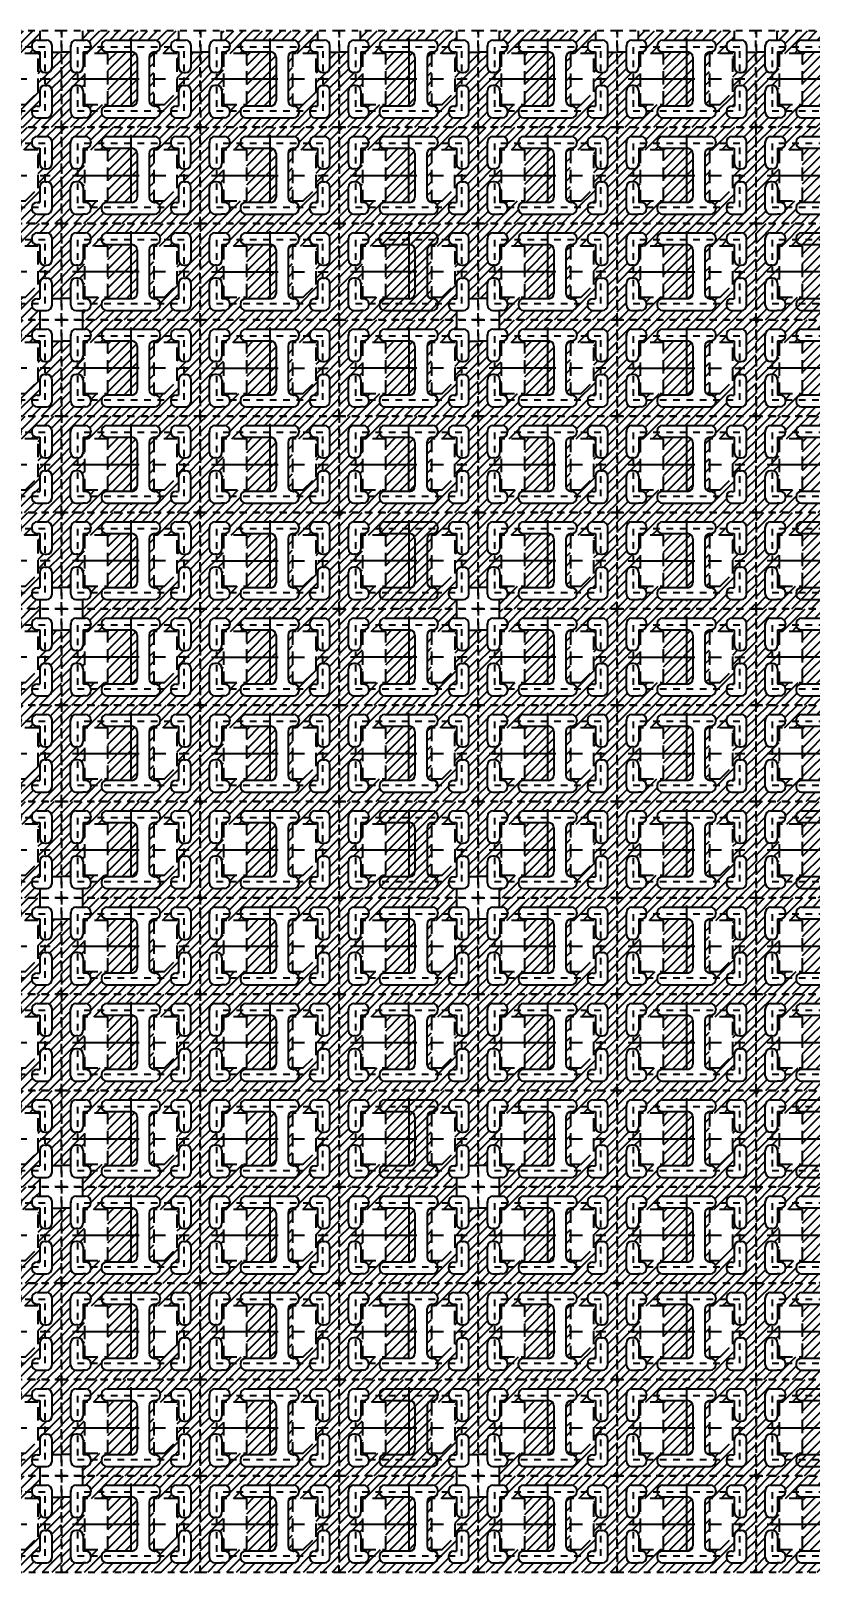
# Model space of a CAD drawing. Extents: x -1061 to -782, y -21 to 162.
# Drawn here: x -991.77 to -980.06, y 111.89 to 135.06 of the extents above; entities that cross this region are included whole.
import ezdxf

# ---------------------------------------------------------------- set-up
doc = ezdxf.new("R2010")
doc.units = 0
doc.header["$LTSCALE"] = 0.5
for name, pattern in [('CENTER', [2, 1.25, -0.25, 0.25, -0.25]), ('HIDDEN', [0.375, 0.25, -0.125]), ('HIDDEN2', [0.1875, 0.125, -0.0625])]:
    doc.linetypes.add(name, pattern=pattern)
for name, color, linetype in [('B', 5, 'Continuous'), ('C', 1, 'CENTER'), ('DIM', 7, 'Continuous'), ('H', 4, 'HIDDEN'), ('hatch', 7, 'CENTER'), ('HATCH O-L', 7, 'HIDDEN2'), ('PACKAGE OL', 51, 'HIDDEN2'), ('圖', 7, 'Continuous')]:
    doc.layers.add(name, color=color, linetype=linetype)
doc.styles.get("Standard").update_dxf_attribs({"font": 'ROMANS.SHX'})
doc.dimstyles.new('DIM 1.6', dxfattribs={"dimtxt": 1.5, "dimasz": 1.5, "dimexe": 1.5, "dimexo": 1.5, "dimgap": 1.5, "dimtad": 0, "dimdec": 4, "dimlfac": 0.625, "dimzin": 1, "dimdsep": 46, "dimtxsty": 'STANDARD', "dimcen": 1.5, "dimclrd": 256, "dimclre": 256, "dimclrt": 256, "dimadec": 0, "dimazin": 2, "dimtfac": 1, "dimtdec": 4, "dimtmove": 0, "dimatfit": 3, "dimfxl": 1, "dimarcsym": 0})

# ---------------------------------------------------------------- blocks, each defined once
blk = doc.blocks.new('*D10')
at = {"layer": 'Defpoints', "color": 0, "transparency": 16777216}
for p in [(435.598, -771.586), (449.574, -771.586), (390.417, -825.986)]:
    blk.add_point(p, dxfattribs=at)
at = {"layer": 'DIM', "lineweight": -2, "transparency": 16777216}
blk.add_line((437.098, -771.586), (449.574, -771.586), dxfattribs=at)
at = {"layer": 'DIM', "transparency": 16777216, "insert": (455.503, -771.586), "char_height": 1.5, "attachment_point": 5}
blk.add_mtext('34.0000', dxfattribs=at)
blk = doc.blocks.new('*D11')
at = {"layer": 'Defpoints', "color": 0, "transparency": 16777216}
for p in [(435.598, -757.618), (435.598, -771.586), (390.417, -825.986)]:
    blk.add_point(p, dxfattribs=at)
at = {"layer": 'DIM', "lineweight": -2, "transparency": 16777216}
blk.add_line((435.598, -770.086), (435.598, -757.618), dxfattribs=at)
at = {"layer": 'DIM', "transparency": 16777216, "insert": (435.598, -751.689), "char_height": 1.5, "attachment_point": 5, "rotation": 90}
blk.add_mtext('28.2380', dxfattribs=at)
blk = doc.blocks.new('DFN1006-2L PACKAGE')
at = {"layer": 'hatch'}
h = blk.add_hatch(dxfattribs=at)
h.set_pattern_fill('ANSI31', color=256, scale=0.02)
h.set_pattern_definition([(45, (528.53349, -41.65396), (-0.0449012806, 0.0449012806), [])])
h.paths.add_polyline_path([(1.205, 0.102), (-0.1, 0.102), (-0.1, -0.803), (1.205, -0.803)])
h.paths.add_polyline_path([(0.037, -0.411), (0.053, -0.411, -0.414214), (0.103, -0.461), (0.103, -0.605), (0.127, -0.605, -0.414214), (0.177, -0.655), (0.177, -0.666, -0.414214), (0.127, -0.716), (0.1, -0.716), (0.037, -0.716, -0.414214), (-0.013, -0.666), (-0.013, -0.461, -0.414214)], flags=16)
h.paths.add_polyline_path([(-0.013, -0.241), (-0.013, -0.036, -0.414214), (0.037, 0.014), (0.127, 0.014, -0.414214), (0.177, -0.036), (0.177, -0.047, -0.414214), (0.127, -0.097), (0.103, -0.097), (0.103, -0.241, -0.414214), (0.053, -0.291), (0.037, -0.291, -0.414214)], flags=16)
h.paths.add_polyline_path([(0.117, -0.111), (0.337, -0.111), (0.337, -0.591), (0.117, -0.591)], flags=16)
h.paths.add_polyline_path([(0.327, -0.605), (0.561, -0.605, 0.414214), (0.611, -0.555), (0.611, -0.147, 0.414214), (0.561, -0.097), (0.327, -0.097, -0.414214), (0.277, -0.047), (0.277, -0.036, -0.414214), (0.327, 0.014), (0.777, 0.014, -0.414214), (0.827, -0.036), (0.827, -0.047, -0.414214), (0.777, -0.097), (0.774, -0.097, 0.414214), (0.724, -0.147), (0.724, -0.555, 0.423299), (0.776, -0.605, -0.423025), (0.827, -0.655), (0.827, -0.666, -0.414214), (0.777, -0.716), (0.327, -0.716, -0.414214), (0.277, -0.666), (0.277, -0.655, -0.414214)], flags=16)
h.paths.add_polyline_path([(0.767, -0.111), (0.987, -0.111), (0.987, -0.471), (0.867, -0.591), (0.767, -0.591)], flags=16)
h.paths.add_polyline_path([(0.977, -0.605), (1.001, -0.605), (1.001, -0.461, -0.414214), (1.051, -0.411), (1.067, -0.411, -0.414214), (1.117, -0.461), (1.117, -0.666, -0.414214), (1.067, -0.716), (1.005, -0.716), (0.977, -0.716, -0.414214), (0.927, -0.666), (0.927, -0.655, -0.414214)], flags=16)
h.paths.add_polyline_path([(0.927, -0.047), (0.927, -0.036, -0.414214), (0.977, 0.014), (1.067, 0.014, -0.414214), (1.117, -0.036), (1.117, -0.241, -0.414214), (1.067, -0.291), (1.051, -0.291, -0.414214), (1.001, -0.241), (1.001, -0.097), (0.977, -0.097, -0.414214)], flags=16)
at = {"layer": 'B'}
for p, q in [((0.037, 0.014), (0.127, 0.014)), ((0.327, 0.014), (0.777, 0.014)), ((0.977, 0.014), (1.067, 0.014)), ((-0.013, -0.241), (-0.013, -0.036)), ((-0.013, -0.036), (-0.013, -0.05)), ((0.103, -0.097), (0.103, -0.241)), ((0.103, -0.097), (0.127, -0.097)), ((0.177, -0.036), (0.177, -0.047)), ((0.277, -0.036), (0.277, -0.047)), ((0.327, -0.097), (0.561, -0.097)), ((0.774, -0.097), (0.777, -0.097)), ((0.827, -0.036), (0.827, -0.047)), ((0.927, -0.036), (0.927, -0.047)), ((0.977, -0.097), (1.001, -0.097)), ((1.001, -0.097), (1.001, -0.241)), ((1.117, -0.241), (1.117, -0.036)), ((0.611, -0.147), (0.611, -0.555)), ((0.724, -0.147), (0.724, -0.555)), ((0.053, -0.291), (0.037, -0.291)), ((0.053, -0.411), (0.037, -0.411)), ((0.052, -0.291), (0.052, -0.291)), ((0.052, -0.411), (0.052, -0.411)), ((1.051, -0.291), (1.067, -0.291)), ((1.051, -0.411), (1.067, -0.411)), ((1.052, -0.291), (1.052, -0.291)), ((1.052, -0.411), (1.052, -0.411)), ((-0.013, -0.666), (-0.013, -0.461)), ((0.103, -0.461), (0.103, -0.605)), ((1.001, -0.461), (1.001, -0.605)), ((1.117, -0.666), (1.117, -0.461)), ((0.037, -0.716), (0.1, -0.716)), ((0.127, -0.716), (0.1, -0.716)), ((0.127, -0.605), (0.103, -0.605)), ((0.177, -0.655), (0.177, -0.666)), ((0.277, -0.655), (0.277, -0.666)), ((0.561, -0.605), (0.327, -0.605)), ((0.327, -0.716), (0.777, -0.716)), ((0.774, -0.605), (0.777, -0.605)), ((0.827, -0.655), (0.827, -0.666)), ((0.927, -0.655), (0.927, -0.666)), ((0.977, -0.605), (1.001, -0.605)), ((0.977, -0.716), (1.005, -0.716)), ((1.005, -0.716), (1.067, -0.716))]:
    blk.add_line(p, q, dxfattribs=at)
for centre, start, end in [((0.037, -0.036), 90, 180), ((0.127, -0.036), 0, 90), ((0.327, -0.036), 90, 180), ((0.777, -0.036), 0, 90), ((0.977, -0.036), 90, 180), ((1.067, -0.036), 0, 90), ((0.127, -0.047), 270, 0), ((0.327, -0.047), 180, 270), ((0.561, -0.147), 0, 90), ((0.774, -0.147), 90, 180), ((0.777, -0.047), 270, 0), ((0.977, -0.047), 180, 270), ((0.037, -0.241), 180, 270), ((0.053, -0.241), 270, 0), ((1.051, -0.241), 180, 270), ((1.067, -0.241), 270, 0), ((0.037, -0.461), 90, 180), ((0.053, -0.461), 0, 90), ((1.051, -0.461), 90, 180), ((1.067, -0.461), 0, 90), ((0.561, -0.555), 270, 0), ((0.774, -0.555), 180, 270), ((0.037, -0.666), 180, 270), ((0.127, -0.655), 0, 90), ((0.127, -0.666), 270, 0), ((0.327, -0.655), 90, 180), ((0.327, -0.666), 180, 270), ((0.777, -0.655), 0, 90), ((0.777, -0.666), 270, 0), ((0.977, -0.655), 90, 180), ((0.977, -0.666), 180, 270), ((1.067, -0.666), 270, 0)]:
    blk.add_arc(centre, 0.05, start, end, dxfattribs=at)
at = {"layer": 'C'}
for p, q in [((0.552, 0.029), (0.552, -0.731)), ((0.005, -0.351), (1.1, -0.351))]:
    blk.add_line(p, q, dxfattribs=at)
at = {"layer": 'H'}
for points in [[(0.337, -0.591), (0.337, -0.111), (0.117, -0.111), (0.117, -0.591)], [(0.867, -0.591), (0.987, -0.471), (0.987, -0.111), (0.767, -0.111), (0.767, -0.591)]]:
    blk.add_lwpolyline(points, close=True, dxfattribs=at)
at = {"layer": 'HATCH O-L'}
blk.add_lwpolyline([(-0.1, 0.102), (-0.1, -0.803), (1.205, -0.803), (1.205, 0.102), (-0.1, 0.102)], dxfattribs=at)
at = {"layer": 'PACKAGE OL'}
blk.add_lwpolyline([(1.052, -0.651), (1.052, -0.051), (0.052, -0.051), (0.052, -0.651)], close=True, dxfattribs=at)
blk = doc.blocks.new('2 UPPER CROSS REF')
at = {"layer": 'hatch'}
h = blk.add_hatch(dxfattribs=at)
h.set_pattern_fill('ANSI31', color=256, scale=0.02)
h.set_pattern_definition([(45, (581.53627, -37.999183), (-0.0449012806, 0.0449012806), [])])
h.paths.add_polyline_path([(-0.375, 0.315), (-0.375, 0.304, -0.414214), (-0.425, 0.254), (-0.449, 0.254), (-0.449, 0.11, -0.414214), (-0.499, 0.06), (-0.515, 0.06, -0.414214), (-0.565, 0.11), (-0.565, 0.251), (-0.652, 0.251), (-0.652, -0.452), (0.652, -0.452), (0.652, 0.251), (0.565, 0.251), (0.565, 0.11, -0.414214), (0.515, 0.06), (0.499, 0.06, -0.414214), (0.449, 0.11), (0.449, 0.254), (0.425, 0.254, -0.414214), (0.375, 0.304), (0.375, 0.315, -0.414214), (0.425, 0.365), (0.452, 0.365), (0.452, 0.452), (-0.452, 0.452), (-0.452, 0.365), (-0.425, 0.365, -0.414214)])
h.paths.add_polyline_path([(-0.225, 0.365), (0.225, 0.365, -0.414214), (0.275, 0.315), (0.275, 0.304, -0.414214), (0.225, 0.254), (0.222, 0.254, 0.414214), (0.172, 0.204), (0.172, -0.204, 0.423299), (0.224, -0.254, -0.423025), (0.275, -0.304), (0.275, -0.315, -0.414214), (0.225, -0.365), (-0.225, -0.365, -0.414214), (-0.275, -0.315), (-0.275, -0.304, -0.414214), (-0.225, -0.254), (0.009, -0.254, 0.414214), (0.059, -0.204), (0.059, 0.204, 0.414214), (0.009, 0.254), (-0.225, 0.254, -0.414214), (-0.275, 0.304), (-0.275, 0.315, -0.414214)], flags=16)
h.paths.add_polyline_path([(-0.215, 0.24), (-0.215, -0.24), (-0.435, -0.24), (-0.435, 0.24)], flags=16)
h.paths.add_polyline_path([(-0.449, -0.11), (-0.449, -0.254), (-0.425, -0.254, -0.414214), (-0.375, -0.304), (-0.375, -0.315, -0.414214), (-0.425, -0.365), (-0.452, -0.365), (-0.515, -0.365, -0.414214), (-0.565, -0.315), (-0.565, -0.11, -0.414214), (-0.515, -0.06), (-0.499, -0.06, -0.414214)], flags=16)
h.paths.add_polyline_path([(0.215, 0.24), (0.435, 0.24), (0.435, -0.12), (0.315, -0.24), (0.215, -0.24)], flags=16)
h.paths.add_polyline_path([(0.499, -0.06), (0.515, -0.06, -0.414214), (0.565, -0.11), (0.565, -0.315, -0.414214), (0.515, -0.365), (0.452, -0.365), (0.425, -0.365, -0.414214), (0.375, -0.315), (0.375, -0.304, -0.414214), (0.425, -0.254), (0.449, -0.254), (0.449, -0.11, -0.414214)], flags=16)
at = {"layer": 'B'}
for p, q in [((-0.565, 0.11), (-0.565, 0.315)), ((-0.565, 0.315), (-0.565, 0.301)), ((-0.515, 0.365), (-0.425, 0.365)), ((-0.375, 0.315), (-0.375, 0.304)), ((-0.275, 0.315), (-0.275, 0.304)), ((-0.225, 0.365), (0.225, 0.365)), ((0.275, 0.315), (0.275, 0.304)), ((0.375, 0.315), (0.375, 0.304)), ((0.425, 0.365), (0.515, 0.365)), ((0.565, 0.11), (0.565, 0.315)), ((-0.449, 0.254), (-0.449, 0.11)), ((-0.449, 0.254), (-0.425, 0.254)), ((-0.225, 0.254), (0.009, 0.254)), ((0.059, 0.204), (0.059, -0.204)), ((0.172, 0.204), (0.172, -0.204)), ((0.222, 0.254), (0.225, 0.254)), ((0.425, 0.254), (0.449, 0.254)), ((0.449, 0.254), (0.449, 0.11)), ((-0.499, 0.06), (-0.515, 0.06)), ((-0.5, 0.06), (-0.5, 0.06)), ((0.499, 0.06), (0.515, 0.06)), ((0.5, 0.06), (0.5, 0.06)), ((-0.565, -0.315), (-0.565, -0.11)), ((-0.499, -0.06), (-0.515, -0.06)), ((-0.5, -0.06), (-0.5, -0.06)), ((-0.449, -0.11), (-0.449, -0.254)), ((0.449, -0.11), (0.449, -0.254)), ((0.499, -0.06), (0.515, -0.06)), ((0.5, -0.06), (0.5, -0.06)), ((0.565, -0.315), (0.565, -0.11)), ((-0.425, -0.254), (-0.449, -0.254)), ((0.009, -0.254), (-0.225, -0.254)), ((0.222, -0.254), (0.225, -0.254)), ((0.425, -0.254), (0.449, -0.254)), ((-0.515, -0.365), (-0.452, -0.365)), ((-0.425, -0.365), (-0.452, -0.365)), ((-0.375, -0.304), (-0.375, -0.315)), ((-0.275, -0.304), (-0.275, -0.315)), ((-0.225, -0.365), (0.225, -0.365)), ((0.275, -0.304), (0.275, -0.315)), ((0.375, -0.304), (0.375, -0.315)), ((0.425, -0.365), (0.452, -0.365)), ((0.452, -0.365), (0.515, -0.365))]:
    blk.add_line(p, q, dxfattribs=at)
for centre, start, end in [((-0.515, 0.315), 90, 180), ((-0.425, 0.315), 0, 90), ((-0.425, 0.304), 270, 0), ((-0.225, 0.315), 90, 180), ((-0.225, 0.304), 180, 270), ((0.225, 0.315), 0, 90), ((0.225, 0.304), 270, 0), ((0.425, 0.315), 90, 180), ((0.425, 0.304), 180, 270), ((0.515, 0.315), 0, 90), ((0.009, 0.204), 0, 90), ((0.222, 0.204), 90, 180), ((-0.515, 0.11), 180, 270), ((-0.499, 0.11), 270, 0), ((0.499, 0.11), 180, 270), ((0.515, 0.11), 270, 0), ((-0.515, -0.11), 90, 180), ((-0.499, -0.11), 0, 90), ((0.499, -0.11), 90, 180), ((0.515, -0.11), 0, 90), ((-0.425, -0.304), 0, 90), ((-0.225, -0.304), 90, 180), ((0.009, -0.204), 270, 0), ((0.222, -0.204), 180, 270), ((0.225, -0.304), 0, 90), ((0.425, -0.304), 90, 180), ((-0.515, -0.315), 180, 270), ((-0.425, -0.315), 270, 0), ((-0.225, -0.315), 180, 270), ((0.225, -0.315), 270, 0), ((0.425, -0.315), 180, 270), ((0.515, -0.315), 270, 0)]:
    blk.add_arc(centre, 0.05, start, end, dxfattribs=at)
at = {"layer": 'C'}
for p, q in [((0, 0.38), (0, -0.38)), ((-0.548, 0), (0.548, 0))]:
    blk.add_line(p, q, dxfattribs=at)
at = {"layer": 'H', "color": 6}
for p, q in [((-0.452, 0.365), (-0.452, 0.452)), ((0.452, 0.365), (0.452, 0.452)), ((-0.565, 0.251), (-0.652, 0.251)), ((0.565, 0.251), (0.652, 0.251))]:
    blk.add_line(p, q, dxfattribs=at)
at = {"layer": 'H'}
for points in [[(-0.215, -0.24), (-0.215, 0.24), (-0.435, 0.24), (-0.435, -0.24)], [(0.315, -0.24), (0.435, -0.12), (0.435, 0.24), (0.215, 0.24), (0.215, -0.24)]]:
    blk.add_lwpolyline(points, close=True, dxfattribs=at)
at = {"layer": 'HATCH O-L'}
blk.add_lwpolyline([(-0.652, 0.452), (-0.652, -0.452), (0.652, -0.452), (0.652, 0.452), (-0.652, 0.452)], dxfattribs=at)
at = {"layer": 'PACKAGE OL'}
blk.add_lwpolyline([(0.5, -0.3), (0.5, 0.3), (-0.5, 0.3), (-0.5, -0.3)], close=True, dxfattribs=at)
blk = doc.blocks.new('LOWER LEFT CROSS')
at = {"layer": 'hatch'}
h = blk.add_hatch(dxfattribs=at)
h.set_pattern_fill('ANSI31', color=256, scale=0.02)
h.set_pattern_definition([(45, (581.53627, -39.15142), (-0.0449012806, 0.0449012806), [])])
h.paths.add_polyline_path([(-0.215, -0.24), (-0.435, -0.24), (-0.435, 0.24), (-0.215, 0.24)], flags=16)
h.paths.add_polyline_path([(0.215, 0.24), (0.435, 0.24), (0.435, -0.12), (0.315, -0.24), (0.215, -0.24)], flags=16)
h.paths.add_polyline_path([(-0.425, 0.254), (-0.449, 0.254), (-0.449, 0.11, -0.414214), (-0.499, 0.06), (-0.515, 0.06, -0.414214), (-0.565, 0.11), (-0.565, 0.315, -0.414214), (-0.515, 0.365), (-0.425, 0.365, -0.414214), (-0.375, 0.315), (-0.375, 0.304, -0.414214)], flags=16)
h.paths.add_polyline_path([(-0.449, -0.11), (-0.449, -0.254), (-0.425, -0.254, -0.414214), (-0.375, -0.304), (-0.375, -0.315, -0.414214), (-0.425, -0.365), (-0.452, -0.365), (-0.515, -0.365, -0.414214), (-0.565, -0.315), (-0.565, -0.11, -0.414214), (-0.515, -0.06), (-0.499, -0.06, -0.414214)], flags=16)
h.paths.add_polyline_path([(0.375, 0.304), (0.375, 0.315, -0.414214), (0.425, 0.365), (0.515, 0.365, -0.414214), (0.565, 0.315), (0.565, 0.11, -0.414214), (0.515, 0.06), (0.499, 0.06, -0.414214), (0.449, 0.11), (0.449, 0.254), (0.425, 0.254, -0.414214)], flags=16)
h.paths.add_polyline_path([(0.499, -0.06), (0.515, -0.06, -0.414214), (0.565, -0.11), (0.565, -0.315, -0.414214), (0.515, -0.365), (0.452, -0.365), (0.425, -0.365, -0.414214), (0.375, -0.315), (0.375, -0.304, -0.414214), (0.425, -0.254), (0.449, -0.254), (0.449, -0.11, -0.414214)], flags=16)
h.paths.add_polyline_path([(-0.652, 0.452), (-0.652, -0.452), (0.452, -0.452), (0.452, -0.365), (0.515, -0.365, 0.414214), (0.565, -0.315), (0.565, -0.251), (0.652, -0.251), (0.652, 0.452)])
at = {"layer": 'B'}
for p, q in [((-0.565, 0.11), (-0.565, 0.315)), ((-0.565, 0.315), (-0.565, 0.301)), ((-0.515, 0.365), (-0.425, 0.365)), ((-0.375, 0.315), (-0.375, 0.304)), ((-0.275, 0.315), (-0.275, 0.304)), ((-0.225, 0.365), (0.225, 0.365)), ((0.275, 0.315), (0.275, 0.304)), ((0.375, 0.315), (0.375, 0.304)), ((0.425, 0.365), (0.515, 0.365)), ((0.565, 0.11), (0.565, 0.315)), ((-0.449, 0.254), (-0.449, 0.11)), ((-0.449, 0.254), (-0.425, 0.254)), ((-0.225, 0.254), (0.009, 0.254)), ((0.059, 0.204), (0.059, -0.204)), ((0.172, 0.204), (0.172, -0.204)), ((0.222, 0.254), (0.225, 0.254)), ((0.425, 0.254), (0.449, 0.254)), ((0.449, 0.254), (0.449, 0.11)), ((-0.499, 0.06), (-0.515, 0.06)), ((-0.5, 0.06), (-0.5, 0.06)), ((0.499, 0.06), (0.515, 0.06)), ((0.5, 0.06), (0.5, 0.06)), ((-0.565, -0.315), (-0.565, -0.11)), ((-0.499, -0.06), (-0.515, -0.06)), ((-0.5, -0.06), (-0.5, -0.06)), ((-0.449, -0.11), (-0.449, -0.254)), ((0.449, -0.11), (0.449, -0.254)), ((0.499, -0.06), (0.515, -0.06)), ((0.5, -0.06), (0.5, -0.06)), ((0.565, -0.315), (0.565, -0.11)), ((-0.425, -0.254), (-0.449, -0.254)), ((0.009, -0.254), (-0.225, -0.254)), ((0.222, -0.254), (0.225, -0.254)), ((0.425, -0.254), (0.449, -0.254)), ((-0.515, -0.365), (-0.452, -0.365)), ((-0.425, -0.365), (-0.452, -0.365)), ((-0.375, -0.304), (-0.375, -0.315)), ((-0.275, -0.304), (-0.275, -0.315)), ((-0.225, -0.365), (0.225, -0.365)), ((0.275, -0.304), (0.275, -0.315)), ((0.375, -0.304), (0.375, -0.315)), ((0.425, -0.365), (0.452, -0.365)), ((0.452, -0.365), (0.515, -0.365))]:
    blk.add_line(p, q, dxfattribs=at)
for centre, start, end in [((-0.515, 0.315), 90, 180), ((-0.425, 0.315), 0, 90), ((-0.425, 0.304), 270, 0), ((-0.225, 0.315), 90, 180), ((-0.225, 0.304), 180, 270), ((0.225, 0.315), 0, 90), ((0.225, 0.304), 270, 0), ((0.425, 0.315), 90, 180), ((0.425, 0.304), 180, 270), ((0.515, 0.315), 0, 90), ((0.009, 0.204), 0, 90), ((0.222, 0.204), 90, 180), ((-0.515, 0.11), 180, 270), ((-0.499, 0.11), 270, 0), ((0.499, 0.11), 180, 270), ((0.515, 0.11), 270, 0), ((-0.515, -0.11), 90, 180), ((-0.499, -0.11), 0, 90), ((0.499, -0.11), 90, 180), ((0.515, -0.11), 0, 90), ((-0.425, -0.304), 0, 90), ((-0.225, -0.304), 90, 180), ((0.009, -0.204), 270, 0), ((0.222, -0.204), 180, 270), ((0.225, -0.304), 0, 90), ((0.425, -0.304), 90, 180), ((-0.515, -0.315), 180, 270), ((-0.425, -0.315), 270, 0), ((-0.225, -0.315), 180, 270), ((0.225, -0.315), 270, 0), ((0.425, -0.315), 180, 270), ((0.515, -0.315), 270, 0)]:
    blk.add_arc(centre, 0.05, start, end, dxfattribs=at)
at = {"layer": 'C'}
for p, q in [((0, 0.38), (0, -0.38)), ((-0.548, 0), (0.548, 0))]:
    blk.add_line(p, q, dxfattribs=at)
at = {"layer": 'H', "color": 6}
for p, q in [((0.565, -0.251), (0.652, -0.251)), ((0.452, -0.452), (0.452, -0.365))]:
    blk.add_line(p, q, dxfattribs=at)
at = {"layer": 'H'}
for points in [[(-0.215, -0.24), (-0.215, 0.24), (-0.435, 0.24), (-0.435, -0.24)], [(0.315, -0.24), (0.435, -0.12), (0.435, 0.24), (0.215, 0.24), (0.215, -0.24)]]:
    blk.add_lwpolyline(points, close=True, dxfattribs=at)
at = {"layer": 'HATCH O-L'}
blk.add_lwpolyline([(-0.652, 0.452), (-0.652, -0.452), (0.652, -0.452), (0.652, 0.452), (-0.652, 0.452)], dxfattribs=at)
at = {"layer": 'PACKAGE OL'}
blk.add_lwpolyline([(0.5, -0.3), (0.5, 0.3), (-0.5, 0.3), (-0.5, -0.3)], close=True, dxfattribs=at)
blk = doc.blocks.new('LOWER CROSS REF')
at = {"layer": 'hatch'}
h = blk.add_hatch(dxfattribs=at)
h.set_pattern_fill('ANSI31', color=256, scale=0.02)
h.set_pattern_definition([(45, (581.53627, -39.14559), (-0.0449012806, 0.0449012806), [])])
h.paths.add_polyline_path([(0.652, -0.452), (0.652, 0.452), (-0.652, 0.452), (-0.652, -0.251), (-0.565, -0.251), (-0.565, -0.11, -0.414214), (-0.515, -0.06), (-0.499, -0.06, -0.414214), (-0.449, -0.11), (-0.449, -0.254), (-0.425, -0.254, -0.414214), (-0.375, -0.304), (-0.375, -0.315, -0.414214), (-0.425, -0.365), (-0.452, -0.365), (-0.452, -0.452)])
h.paths.add_polyline_path([(-0.275, -0.315), (-0.275, -0.304, -0.414214), (-0.225, -0.254), (0.009, -0.254, 0.414214), (0.059, -0.204), (0.059, 0.204, 0.414214), (0.009, 0.254), (-0.225, 0.254, -0.414214), (-0.275, 0.304), (-0.275, 0.315, -0.414214), (-0.225, 0.365), (0.225, 0.365, -0.414214), (0.275, 0.315), (0.275, 0.304, -0.414214), (0.225, 0.254), (0.222, 0.254, 0.414214), (0.172, 0.204), (0.172, -0.204, 0.414214), (0.222, -0.254), (0.225, -0.254, -0.414214), (0.275, -0.304), (0.275, -0.315, -0.414214), (0.225, -0.365), (-0.225, -0.365, -0.414214)], flags=16)
h.paths.add_polyline_path([(-0.435, -0.24), (-0.435, 0.24), (-0.215, 0.24), (-0.215, -0.24)], flags=16)
h.paths.add_polyline_path([(-0.499, 0.06), (-0.515, 0.06, -0.414214), (-0.565, 0.11), (-0.565, 0.315, -0.414214), (-0.515, 0.365), (-0.425, 0.365, -0.414214), (-0.375, 0.315), (-0.375, 0.304, -0.414214), (-0.425, 0.254), (-0.449, 0.254), (-0.449, 0.11, -0.414214)], flags=16)
h.paths.add_polyline_path([(0.215, -0.24), (0.215, 0.24), (0.435, 0.24), (0.435, -0.12), (0.315, -0.24)], flags=16)
h.paths.add_polyline_path([(0.375, -0.315), (0.375, -0.304, -0.414214), (0.425, -0.254), (0.449, -0.254), (0.449, -0.11, -0.414214), (0.499, -0.06), (0.515, -0.06, -0.414214), (0.565, -0.11), (0.565, -0.315, -0.414214), (0.515, -0.365), (0.452, -0.365), (0.425, -0.365, -0.414214)], flags=16)
h.paths.add_polyline_path([(0.449, 0.11), (0.449, 0.254), (0.425, 0.254, -0.414214), (0.375, 0.304), (0.375, 0.315, -0.414214), (0.425, 0.365), (0.515, 0.365, -0.414214), (0.565, 0.315), (0.565, 0.11, -0.414214), (0.515, 0.06), (0.499, 0.06, -0.414214)], flags=16)
at = {"layer": 'B'}
for p, q in [((-0.565, 0.11), (-0.565, 0.315)), ((-0.565, 0.315), (-0.565, 0.301)), ((-0.515, 0.365), (-0.425, 0.365)), ((-0.375, 0.315), (-0.375, 0.304)), ((-0.275, 0.315), (-0.275, 0.304)), ((-0.225, 0.365), (0.225, 0.365)), ((0.275, 0.315), (0.275, 0.304)), ((0.375, 0.315), (0.375, 0.304)), ((0.425, 0.365), (0.515, 0.365)), ((0.565, 0.11), (0.565, 0.315)), ((-0.449, 0.254), (-0.449, 0.11)), ((-0.449, 0.254), (-0.425, 0.254)), ((-0.225, 0.254), (0.009, 0.254)), ((0.059, 0.204), (0.059, -0.204)), ((0.172, 0.204), (0.172, -0.204)), ((0.222, 0.254), (0.225, 0.254)), ((0.425, 0.254), (0.449, 0.254)), ((0.449, 0.254), (0.449, 0.11)), ((-0.499, 0.06), (-0.515, 0.06)), ((-0.5, 0.06), (-0.5, 0.06)), ((0.499, 0.06), (0.515, 0.06)), ((0.5, 0.06), (0.5, 0.06)), ((-0.565, -0.315), (-0.565, -0.11)), ((-0.499, -0.06), (-0.515, -0.06)), ((-0.5, -0.06), (-0.5, -0.06)), ((-0.449, -0.11), (-0.449, -0.254)), ((0.449, -0.11), (0.449, -0.254)), ((0.499, -0.06), (0.515, -0.06)), ((0.5, -0.06), (0.5, -0.06)), ((0.565, -0.315), (0.565, -0.11)), ((-0.425, -0.254), (-0.449, -0.254)), ((0.009, -0.254), (-0.225, -0.254)), ((0.222, -0.254), (0.225, -0.254)), ((0.425, -0.254), (0.449, -0.254)), ((-0.515, -0.365), (-0.452, -0.365)), ((-0.425, -0.365), (-0.452, -0.365)), ((-0.375, -0.304), (-0.375, -0.315)), ((-0.275, -0.304), (-0.275, -0.315)), ((-0.225, -0.365), (0.225, -0.365)), ((0.275, -0.304), (0.275, -0.315)), ((0.375, -0.304), (0.375, -0.315)), ((0.425, -0.365), (0.452, -0.365)), ((0.452, -0.365), (0.515, -0.365))]:
    blk.add_line(p, q, dxfattribs=at)
for centre, start, end in [((-0.515, 0.315), 90, 180), ((-0.425, 0.315), 0, 90), ((-0.425, 0.304), 270, 0), ((-0.225, 0.315), 90, 180), ((-0.225, 0.304), 180, 270), ((0.225, 0.315), 0, 90), ((0.225, 0.304), 270, 0), ((0.425, 0.315), 90, 180), ((0.425, 0.304), 180, 270), ((0.515, 0.315), 0, 90), ((0.009, 0.204), 0, 90), ((0.222, 0.204), 90, 180), ((-0.515, 0.11), 180, 270), ((-0.499, 0.11), 270, 0), ((0.499, 0.11), 180, 270), ((0.515, 0.11), 270, 0), ((-0.515, -0.11), 90, 180), ((-0.499, -0.11), 0, 90), ((0.499, -0.11), 90, 180), ((0.515, -0.11), 0, 90), ((-0.425, -0.304), 0, 90), ((-0.225, -0.304), 90, 180), ((0.009, -0.204), 270, 0), ((0.222, -0.204), 180, 270), ((0.225, -0.304), 0, 90), ((0.425, -0.304), 90, 180), ((-0.515, -0.315), 180, 270), ((-0.425, -0.315), 270, 0), ((-0.225, -0.315), 180, 270), ((0.225, -0.315), 270, 0), ((0.425, -0.315), 180, 270), ((0.515, -0.315), 270, 0)]:
    blk.add_arc(centre, 0.05, start, end, dxfattribs=at)
at = {"layer": 'C'}
for p, q in [((0, 0.38), (0, -0.38)), ((-0.548, 0), (0.548, 0))]:
    blk.add_line(p, q, dxfattribs=at)
at = {"layer": 'H', "color": 6}
for p, q in [((-0.565, -0.251), (-0.652, -0.251)), ((-0.452, -0.452), (-0.452, -0.365))]:
    blk.add_line(p, q, dxfattribs=at)
at = {"layer": 'H'}
for points in [[(-0.215, -0.24), (-0.215, 0.24), (-0.435, 0.24), (-0.435, -0.24)], [(0.315, -0.24), (0.435, -0.12), (0.435, 0.24), (0.215, 0.24), (0.215, -0.24)]]:
    blk.add_lwpolyline(points, close=True, dxfattribs=at)
at = {"layer": 'HATCH O-L'}
blk.add_lwpolyline([(-0.652, 0.452), (-0.652, -0.452), (0.652, -0.452), (0.652, 0.452), (-0.652, 0.452)], dxfattribs=at)
at = {"layer": 'PACKAGE OL'}
blk.add_lwpolyline([(0.5, -0.3), (0.5, 0.3), (-0.5, 0.3), (-0.5, -0.3)], close=True, dxfattribs=at)
blk = doc.blocks.new('UPPER RIGHT CROSS')
at = {"layer": 'hatch'}
h = blk.add_hatch(dxfattribs=at)
h.set_pattern_fill('ANSI31', color=256, scale=0.02)
h.set_pattern_definition([(45, (579.97371, -40.20884), (-0.0449012806, 0.0449012806), [])])
h.paths.add_polyline_path([(-0.652, 0.452), (-0.652, -0.452), (0.652, -0.452), (0.652, 0.251), (0.565, 0.251), (0.565, 0.11, -0.414214), (0.515, 0.06), (0.499, 0.06, -0.414214), (0.449, 0.11), (0.449, 0.254), (0.425, 0.254, -0.414214), (0.375, 0.304), (0.375, 0.315, -0.414214), (0.425, 0.365), (0.452, 0.365), (0.452, 0.452)])
h.paths.add_polyline_path([(-0.375, 0.315), (-0.375, 0.304, -0.414214), (-0.425, 0.254), (-0.449, 0.254), (-0.449, 0.11, -0.414214), (-0.499, 0.06), (-0.515, 0.06, -0.414214), (-0.565, 0.11), (-0.565, 0.315, -0.414214), (-0.515, 0.365), (-0.425, 0.365, -0.414214)], flags=16)
h.paths.add_polyline_path([(-0.225, 0.365), (0.225, 0.365, -0.414214), (0.275, 0.315), (0.275, 0.304, -0.414214), (0.225, 0.254), (0.222, 0.254, 0.414214), (0.172, 0.204), (0.172, -0.204, 0.423299), (0.224, -0.254, -0.423025), (0.275, -0.304), (0.275, -0.315, -0.414214), (0.225, -0.365), (-0.225, -0.365, -0.414214), (-0.275, -0.315), (-0.275, -0.304, -0.414214), (-0.225, -0.254), (0.009, -0.254, 0.414214), (0.059, -0.204), (0.059, 0.204, 0.414214), (0.009, 0.254), (-0.225, 0.254, -0.414214), (-0.275, 0.304), (-0.275, 0.315, -0.414214)], flags=16)
h.paths.add_polyline_path([(-0.215, 0.24), (-0.215, -0.24), (-0.435, -0.24), (-0.435, 0.24)], flags=16)
h.paths.add_polyline_path([(-0.449, -0.11), (-0.449, -0.254), (-0.425, -0.254, -0.414214), (-0.375, -0.304), (-0.375, -0.315, -0.414214), (-0.425, -0.365), (-0.452, -0.365), (-0.515, -0.365, -0.414214), (-0.565, -0.315), (-0.565, -0.11, -0.414214), (-0.515, -0.06), (-0.499, -0.06, -0.414214)], flags=16)
h.paths.add_polyline_path([(0.215, 0.24), (0.435, 0.24), (0.435, -0.12), (0.315, -0.24), (0.215, -0.24)], flags=16)
h.paths.add_polyline_path([(0.499, -0.06), (0.515, -0.06, -0.414214), (0.565, -0.11), (0.565, -0.315, -0.414214), (0.515, -0.365), (0.452, -0.365), (0.425, -0.365, -0.414214), (0.375, -0.315), (0.375, -0.304, -0.414214), (0.425, -0.254), (0.449, -0.254), (0.449, -0.11, -0.414214)], flags=16)
at = {"layer": 'B'}
for p, q in [((-0.565, 0.11), (-0.565, 0.315)), ((-0.565, 0.315), (-0.565, 0.301)), ((-0.515, 0.365), (-0.425, 0.365)), ((-0.375, 0.315), (-0.375, 0.304)), ((-0.275, 0.315), (-0.275, 0.304)), ((-0.225, 0.365), (0.225, 0.365)), ((0.275, 0.315), (0.275, 0.304)), ((0.375, 0.315), (0.375, 0.304)), ((0.425, 0.365), (0.515, 0.365)), ((0.565, 0.11), (0.565, 0.315)), ((-0.449, 0.254), (-0.449, 0.11)), ((-0.449, 0.254), (-0.425, 0.254)), ((-0.225, 0.254), (0.009, 0.254)), ((0.059, 0.204), (0.059, -0.204)), ((0.172, 0.204), (0.172, -0.204)), ((0.222, 0.254), (0.225, 0.254)), ((0.425, 0.254), (0.449, 0.254)), ((0.449, 0.254), (0.449, 0.11)), ((-0.499, 0.06), (-0.515, 0.06)), ((-0.5, 0.06), (-0.5, 0.06)), ((0.499, 0.06), (0.515, 0.06)), ((0.5, 0.06), (0.5, 0.06)), ((-0.565, -0.315), (-0.565, -0.11)), ((-0.499, -0.06), (-0.515, -0.06)), ((-0.5, -0.06), (-0.5, -0.06)), ((-0.449, -0.11), (-0.449, -0.254)), ((0.449, -0.11), (0.449, -0.254)), ((0.499, -0.06), (0.515, -0.06)), ((0.5, -0.06), (0.5, -0.06)), ((0.565, -0.315), (0.565, -0.11)), ((-0.425, -0.254), (-0.449, -0.254)), ((0.009, -0.254), (-0.225, -0.254)), ((0.222, -0.254), (0.225, -0.254)), ((0.425, -0.254), (0.449, -0.254)), ((-0.515, -0.365), (-0.452, -0.365)), ((-0.425, -0.365), (-0.452, -0.365)), ((-0.375, -0.304), (-0.375, -0.315)), ((-0.275, -0.304), (-0.275, -0.315)), ((-0.225, -0.365), (0.225, -0.365)), ((0.275, -0.304), (0.275, -0.315)), ((0.375, -0.304), (0.375, -0.315)), ((0.425, -0.365), (0.452, -0.365)), ((0.452, -0.365), (0.515, -0.365))]:
    blk.add_line(p, q, dxfattribs=at)
for centre, start, end in [((-0.515, 0.315), 90, 180), ((-0.425, 0.315), 0, 90), ((-0.425, 0.304), 270, 0), ((-0.225, 0.315), 90, 180), ((-0.225, 0.304), 180, 270), ((0.225, 0.315), 0, 90), ((0.225, 0.304), 270, 0), ((0.425, 0.315), 90, 180), ((0.425, 0.304), 180, 270), ((0.515, 0.315), 0, 90), ((0.009, 0.204), 0, 90), ((0.222, 0.204), 90, 180), ((-0.515, 0.11), 180, 270), ((-0.499, 0.11), 270, 0), ((0.499, 0.11), 180, 270), ((0.515, 0.11), 270, 0), ((-0.515, -0.11), 90, 180), ((-0.499, -0.11), 0, 90), ((0.499, -0.11), 90, 180), ((0.515, -0.11), 0, 90), ((-0.425, -0.304), 0, 90), ((-0.225, -0.304), 90, 180), ((0.009, -0.204), 270, 0), ((0.222, -0.204), 180, 270), ((0.225, -0.304), 0, 90), ((0.425, -0.304), 90, 180), ((-0.515, -0.315), 180, 270), ((-0.425, -0.315), 270, 0), ((-0.225, -0.315), 180, 270), ((0.225, -0.315), 270, 0), ((0.425, -0.315), 180, 270), ((0.515, -0.315), 270, 0)]:
    blk.add_arc(centre, 0.05, start, end, dxfattribs=at)
at = {"layer": 'C'}
for p, q in [((0, 0.38), (0, -0.38)), ((-0.548, 0), (0.548, 0))]:
    blk.add_line(p, q, dxfattribs=at)
at = {"layer": 'H', "color": 6}
for p, q in [((0.452, 0.365), (0.452, 0.452)), ((0.565, 0.251), (0.652, 0.251))]:
    blk.add_line(p, q, dxfattribs=at)
at = {"layer": 'H'}
for points in [[(-0.215, -0.24), (-0.215, 0.24), (-0.435, 0.24), (-0.435, -0.24)], [(0.315, -0.24), (0.435, -0.12), (0.435, 0.24), (0.215, 0.24), (0.215, -0.24)]]:
    blk.add_lwpolyline(points, close=True, dxfattribs=at)
at = {"layer": 'HATCH O-L'}
blk.add_lwpolyline([(-0.652, 0.452), (-0.652, -0.452), (0.652, -0.452), (0.652, 0.452), (-0.652, 0.452)], dxfattribs=at)
at = {"layer": 'PACKAGE OL'}
blk.add_lwpolyline([(0.5, -0.3), (0.5, 0.3), (-0.5, 0.3), (-0.5, -0.3)], close=True, dxfattribs=at)
blk = doc.blocks.new('UPPER LEFT CROSS')
at = {"layer": 'hatch'}
h = blk.add_hatch(dxfattribs=at)
h.set_pattern_fill('ANSI31', color=256, scale=0.02)
h.set_pattern_definition([(45, (581.53627, -40.20884), (-0.0449012806, 0.0449012806), [])])
h.paths.add_polyline_path([(-0.452, 0.452), (-0.452, 0.365), (-0.425, 0.365, -0.414214), (-0.375, 0.315), (-0.375, 0.304, -0.414214), (-0.425, 0.254), (-0.449, 0.254), (-0.449, 0.11, -0.414214), (-0.499, 0.06), (-0.515, 0.06, -0.414214), (-0.565, 0.11), (-0.565, 0.251), (-0.652, 0.251), (-0.652, -0.452), (0.652, -0.452), (0.652, 0.452)])
h.paths.add_polyline_path([(-0.225, 0.365), (0.225, 0.365, -0.414214), (0.275, 0.315), (0.275, 0.304, -0.414214), (0.225, 0.254), (0.222, 0.254, 0.414214), (0.172, 0.204), (0.172, -0.204, 0.423299), (0.224, -0.254, -0.423025), (0.275, -0.304), (0.275, -0.315, -0.414214), (0.225, -0.365), (-0.225, -0.365, -0.414214), (-0.275, -0.315), (-0.275, -0.304, -0.414214), (-0.225, -0.254), (0.009, -0.254, 0.414214), (0.059, -0.204), (0.059, 0.204, 0.414214), (0.009, 0.254), (-0.225, 0.254, -0.414214), (-0.275, 0.304), (-0.275, 0.315, -0.414214)], flags=16)
h.paths.add_polyline_path([(-0.215, 0.24), (-0.215, -0.24), (-0.435, -0.24), (-0.435, 0.24)], flags=16)
h.paths.add_polyline_path([(-0.449, -0.11), (-0.449, -0.254), (-0.425, -0.254, -0.414214), (-0.375, -0.304), (-0.375, -0.315, -0.414214), (-0.425, -0.365), (-0.452, -0.365), (-0.515, -0.365, -0.414214), (-0.565, -0.315), (-0.565, -0.11, -0.414214), (-0.515, -0.06), (-0.499, -0.06, -0.414214)], flags=16)
h.paths.add_polyline_path([(0.215, 0.24), (0.435, 0.24), (0.435, -0.12), (0.315, -0.24), (0.215, -0.24)], flags=16)
h.paths.add_polyline_path([(0.425, 0.365), (0.515, 0.365, -0.414214), (0.565, 0.315), (0.565, 0.11, -0.414214), (0.515, 0.06), (0.499, 0.06, -0.414214), (0.449, 0.11), (0.449, 0.254), (0.425, 0.254, -0.414214), (0.375, 0.304), (0.375, 0.315, -0.414214)], flags=16)
h.paths.add_polyline_path([(0.499, -0.06), (0.515, -0.06, -0.414214), (0.565, -0.11), (0.565, -0.315, -0.414214), (0.515, -0.365), (0.452, -0.365), (0.425, -0.365, -0.414214), (0.375, -0.315), (0.375, -0.304, -0.414214), (0.425, -0.254), (0.449, -0.254), (0.449, -0.11, -0.414214)], flags=16)
at = {"layer": 'B'}
for p, q in [((-0.565, 0.11), (-0.565, 0.315)), ((-0.565, 0.315), (-0.565, 0.301)), ((-0.515, 0.365), (-0.425, 0.365)), ((-0.375, 0.315), (-0.375, 0.304)), ((-0.275, 0.315), (-0.275, 0.304)), ((-0.225, 0.365), (0.225, 0.365)), ((0.275, 0.315), (0.275, 0.304)), ((0.375, 0.315), (0.375, 0.304)), ((0.425, 0.365), (0.515, 0.365)), ((0.565, 0.11), (0.565, 0.315)), ((-0.449, 0.254), (-0.449, 0.11)), ((-0.449, 0.254), (-0.425, 0.254)), ((-0.225, 0.254), (0.009, 0.254)), ((0.059, 0.204), (0.059, -0.204)), ((0.172, 0.204), (0.172, -0.204)), ((0.222, 0.254), (0.225, 0.254)), ((0.425, 0.254), (0.449, 0.254)), ((0.449, 0.254), (0.449, 0.11)), ((-0.499, 0.06), (-0.515, 0.06)), ((-0.5, 0.06), (-0.5, 0.06)), ((0.499, 0.06), (0.515, 0.06)), ((0.5, 0.06), (0.5, 0.06)), ((-0.565, -0.315), (-0.565, -0.11)), ((-0.499, -0.06), (-0.515, -0.06)), ((-0.5, -0.06), (-0.5, -0.06)), ((-0.449, -0.11), (-0.449, -0.254)), ((0.449, -0.11), (0.449, -0.254)), ((0.499, -0.06), (0.515, -0.06)), ((0.5, -0.06), (0.5, -0.06)), ((0.565, -0.315), (0.565, -0.11)), ((-0.425, -0.254), (-0.449, -0.254)), ((0.009, -0.254), (-0.225, -0.254)), ((0.222, -0.254), (0.225, -0.254)), ((0.425, -0.254), (0.449, -0.254)), ((-0.515, -0.365), (-0.452, -0.365)), ((-0.425, -0.365), (-0.452, -0.365)), ((-0.375, -0.304), (-0.375, -0.315)), ((-0.275, -0.304), (-0.275, -0.315)), ((-0.225, -0.365), (0.225, -0.365)), ((0.275, -0.304), (0.275, -0.315)), ((0.375, -0.304), (0.375, -0.315)), ((0.425, -0.365), (0.452, -0.365)), ((0.452, -0.365), (0.515, -0.365))]:
    blk.add_line(p, q, dxfattribs=at)
for centre, start, end in [((-0.515, 0.315), 90, 180), ((-0.425, 0.315), 0, 90), ((-0.425, 0.304), 270, 0), ((-0.225, 0.315), 90, 180), ((-0.225, 0.304), 180, 270), ((0.225, 0.315), 0, 90), ((0.225, 0.304), 270, 0), ((0.425, 0.315), 90, 180), ((0.425, 0.304), 180, 270), ((0.515, 0.315), 0, 90), ((0.009, 0.204), 0, 90), ((0.222, 0.204), 90, 180), ((-0.515, 0.11), 180, 270), ((-0.499, 0.11), 270, 0), ((0.499, 0.11), 180, 270), ((0.515, 0.11), 270, 0), ((-0.515, -0.11), 90, 180), ((-0.499, -0.11), 0, 90), ((0.499, -0.11), 90, 180), ((0.515, -0.11), 0, 90), ((-0.425, -0.304), 0, 90), ((-0.225, -0.304), 90, 180), ((0.009, -0.204), 270, 0), ((0.222, -0.204), 180, 270), ((0.225, -0.304), 0, 90), ((0.425, -0.304), 90, 180), ((-0.515, -0.315), 180, 270), ((-0.425, -0.315), 270, 0), ((-0.225, -0.315), 180, 270), ((0.225, -0.315), 270, 0), ((0.425, -0.315), 180, 270), ((0.515, -0.315), 270, 0)]:
    blk.add_arc(centre, 0.05, start, end, dxfattribs=at)
at = {"layer": 'C'}
for p, q in [((0, 0.38), (0, -0.38)), ((-0.548, 0), (0.548, 0))]:
    blk.add_line(p, q, dxfattribs=at)
at = {"layer": 'H', "color": 6}
for p, q in [((-0.452, 0.365), (-0.452, 0.452)), ((-0.565, 0.251), (-0.652, 0.251))]:
    blk.add_line(p, q, dxfattribs=at)
at = {"layer": 'H'}
for points in [[(-0.215, -0.24), (-0.215, 0.24), (-0.435, 0.24), (-0.435, -0.24)], [(0.315, -0.24), (0.435, -0.12), (0.435, 0.24), (0.215, 0.24), (0.215, -0.24)]]:
    blk.add_lwpolyline(points, close=True, dxfattribs=at)
at = {"layer": 'HATCH O-L'}
blk.add_lwpolyline([(-0.652, 0.452), (-0.652, -0.452), (0.652, -0.452), (0.652, 0.452), (-0.652, 0.452)], dxfattribs=at)
at = {"layer": 'PACKAGE OL'}
blk.add_lwpolyline([(0.5, -0.3), (0.5, 0.3), (-0.5, 0.3), (-0.5, -0.3)], close=True, dxfattribs=at)

msp = doc.modelspace()

# ---------------------------------------------------------------- block references
at = {"layer": 'hatch', "xscale": 1.6, "yscale": 1.6, "zscale": 1.6}
for name, p in [('2 UPPER CROSS REF', (-992.35199, 134.33128)), ('2 UPPER CROSS REF', (-990.26431, 134.33128)), ('2 UPPER CROSS REF', (-988.17663, 134.33128)), ('2 UPPER CROSS REF', (-986.08895, 134.33128)), ('2 UPPER CROSS REF', (-984.00127, 134.33128)), ('2 UPPER CROSS REF', (-981.91359, 134.33128)), ('2 UPPER CROSS REF', (-979.82591, 134.33128)), ('LOWER LEFT CROSS', (-992.35199, 131.43592)), ('LOWER CROSS REF', (-990.26431, 131.43592)), ('LOWER LEFT CROSS', (-986.08895, 131.43592)), ('LOWER CROSS REF', (-984.00127, 131.43592)), ('LOWER LEFT CROSS', (-979.82591, 131.43592)), ('UPPER RIGHT CROSS', (-992.35199, 129.98824)), ('UPPER LEFT CROSS', (-990.26431, 129.98824)), ('UPPER RIGHT CROSS', (-986.08895, 129.98824)), ('UPPER LEFT CROSS', (-984.00127, 129.98824)), ('UPPER RIGHT CROSS', (-979.82591, 129.98824)), ('LOWER LEFT CROSS', (-992.35199, 127.09288)), ('LOWER CROSS REF', (-990.26431, 127.09288)), ('LOWER LEFT CROSS', (-986.08895, 127.09288)), ('LOWER CROSS REF', (-984.00127, 127.09288)), ('LOWER LEFT CROSS', (-979.82591, 127.09288)), ('UPPER RIGHT CROSS', (-992.35199, 125.6452)), ('UPPER LEFT CROSS', (-990.26431, 125.6452)), ('UPPER RIGHT CROSS', (-986.08895, 125.6452)), ('UPPER LEFT CROSS', (-984.00127, 125.6452)), ('UPPER RIGHT CROSS', (-979.82591, 125.6452)), ('LOWER LEFT CROSS', (-992.35199, 122.74984)), ('LOWER CROSS REF', (-990.26431, 122.74984)), ('LOWER LEFT CROSS', (-986.08895, 122.74984)), ('LOWER CROSS REF', (-984.00127, 122.74984)), ('LOWER LEFT CROSS', (-979.82591, 122.74984)), ('UPPER RIGHT CROSS', (-992.35199, 121.30216)), ('UPPER LEFT CROSS', (-990.26431, 121.30216)), ('UPPER RIGHT CROSS', (-986.08895, 121.30216)), ('UPPER LEFT CROSS', (-984.00127, 121.30216)), ('UPPER RIGHT CROSS', (-979.82591, 121.30216)), ('LOWER LEFT CROSS', (-992.35199, 118.4068)), ('LOWER CROSS REF', (-990.26431, 118.4068)), ('LOWER LEFT CROSS', (-986.08895, 118.4068)), ('LOWER CROSS REF', (-984.00127, 118.4068)), ('LOWER LEFT CROSS', (-979.82591, 118.4068)), ('UPPER RIGHT CROSS', (-992.35199, 116.95912)), ('UPPER LEFT CROSS', (-990.26431, 116.95912)), ('UPPER RIGHT CROSS', (-986.08895, 116.95912)), ('UPPER LEFT CROSS', (-984.00127, 116.95912)), ('UPPER RIGHT CROSS', (-979.82591, 116.95912)), ('LOWER LEFT CROSS', (-992.35199, 114.06376)), ('LOWER CROSS REF', (-990.26431, 114.06376)), ('LOWER LEFT CROSS', (-986.08895, 114.06376)), ('LOWER CROSS REF', (-984.00127, 114.06376)), ('LOWER LEFT CROSS', (-979.82591, 114.06376)), ('UPPER RIGHT CROSS', (-992.35199, 112.61608)), ('UPPER LEFT CROSS', (-990.26431, 112.61608)), ('UPPER RIGHT CROSS', (-986.08895, 112.61608)), ('UPPER LEFT CROSS', (-984.00127, 112.61608)), ('UPPER RIGHT CROSS', (-979.82591, 112.61608))]:
    msp.add_blockref(name, p, dxfattribs=at)
at = {"layer": '圖', "xscale": 1.6, "yscale": 1.6, "zscale": 1.6}
for p in [(-993.23583, 133.44489), (-991.14815, 133.44489), (-989.06047, 133.44489), (-986.97279, 133.44489), (-984.88511, 133.44489), (-982.79743, 133.44489), (-980.70975, 133.44489), (-989.06047, 131.99721), (-982.79743, 131.99721), (-989.06047, 130.54953), (-982.79743, 130.54953), (-993.23583, 129.10185), (-991.14815, 129.10185), (-989.06047, 129.10185), (-986.97279, 129.10185), (-984.88511, 129.10185), (-982.79743, 129.10185), (-980.70975, 129.10185), (-989.06047, 127.65417), (-982.79743, 127.65417), (-989.06047, 126.20649), (-982.79743, 126.20649), (-993.23583, 124.75881), (-991.14815, 124.75881), (-989.06047, 124.75881), (-986.97279, 124.75881), (-984.88511, 124.75881), (-982.79743, 124.75881), (-980.70975, 124.75881), (-989.06047, 123.31113), (-982.79743, 123.31113), (-989.06047, 121.86345), (-982.79743, 121.86345), (-993.23583, 120.41577), (-991.14815, 120.41577), (-989.06047, 120.41577), (-986.97279, 120.41577), (-984.88511, 120.41577), (-982.79743, 120.41577), (-980.70975, 120.41577), (-989.06047, 118.96809), (-982.79743, 118.96809), (-989.06047, 117.52041), (-982.79743, 117.52041), (-993.23583, 116.07273), (-991.14815, 116.07273), (-989.06047, 116.07273), (-986.97279, 116.07273), (-984.88511, 116.07273), (-982.79743, 116.07273), (-980.70975, 116.07273), (-989.06047, 114.62505), (-982.79743, 114.62505), (-989.06047, 113.17737), (-982.79743, 113.17737)]:
    msp.add_blockref('DFN1006-2L PACKAGE', p, dxfattribs=at)

# ---------------------------------------------------------------- dimensions: what is measured, and where the dimension line sits
at = {"layer": 'DIM'}
for offset, dtype, picture, middle in [((0, 13.96806), 1, '*D11', (-960.74111, 157.95911)), ((13.97633, 0), 0, '*D10', (-940.83621, 138.06248))]:
    dim = msp.add_ordinate_dim(feature_location=(-960.74111, 138.06248), offset=offset, dtype=dtype, origin=(-1005.92191, 83.66248), dimstyle='DIM 1.6', dxfattribs=at)
    dim.commit()
    dim.dimension.update_dxf_attribs({"geometry": picture, "text_midpoint": middle, "insert": (-1396.33888, 909.64805)})

doc.saveas('drawing.dxf')
